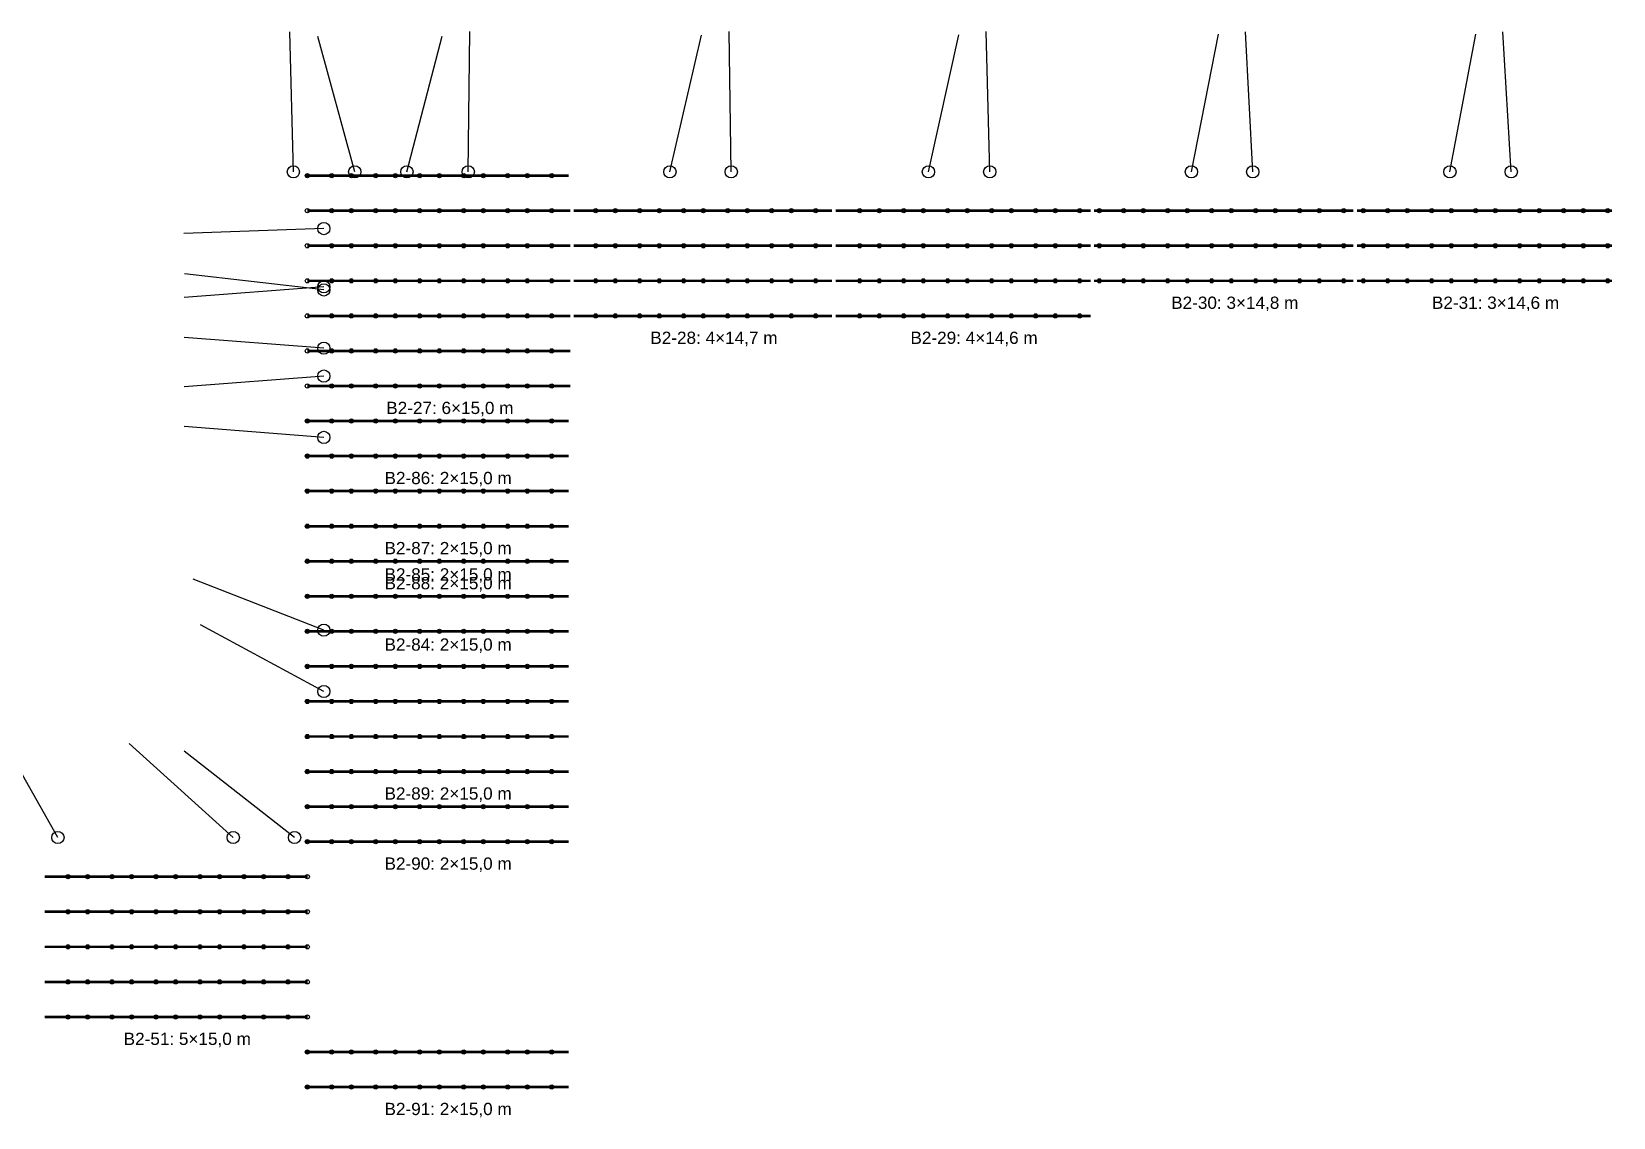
# Model space of a CAD drawing. Header units: millimetres. Extents: x 4893 to 477136, y -248774 to -84814.
# Drawn here: x 88519 to 178754, y -146762 to -84814 of the extents above; entities that cross this region are included whole.
import ezdxf

# ---------------------------------------------------------------- set-up
doc = ezdxf.new("R2010")
doc.units = ezdxf.units.MM
for name, color, linetype in [('GC-BICH NEO', 6, 'Continuous'), ('GC-DAY NEO', 5, 'Continuous'), ('GC-GHI CHU', 2, 'Continuous'), ('GC-HOP 40x60 GIA CUONG', 1, 'Continuous')]:
    doc.layers.add(name, color=color, linetype=linetype)
doc.styles.add('GC_VN', font='arial.ttf')

msp = doc.modelspace()

# ---------------------------------------------------------------- linework, layer by layer
at = {"layer": 'GC-BICH NEO'}
for centre in [(103449.3944342711, -92813.68539680039), (106949.3944342711, -92813.68539680039), (109929.3944342711, -92813.68539680039), (113429.3944342711, -92813.68539680039), (124929.3944342711, -92813.68539680039), (128429.3944342711, -92813.68539680039), (139679.3944342711, -92813.68539680039), (143179.3944342711, -92813.68539680039), (154679.3944342711, -92813.68539680039), (158179.3944342711, -92813.68539680039), (169429.3944342711, -92813.68539680039), (172929.3944342711, -92813.68539680039), (105189.3944342711, -96053.68539680037), (105189.3944342711, -99373.68539680037), (105189.3944342711, -99553.68539680037), (105189.3944342711, -102873.6853968004), (105189.3944342711, -104463.6853968004), (105189.3944342711, -107963.6853968004), (105189.3944342711, -118963.6853968004), (105189.3944342711, -122463.6853968004), (90019.39443427109, -130793.6853968004), (100019.3944342711, -130793.6853968004), (103519.3944342711, -130793.6853968004)]:
    msp.add_circle(centre, 350, dxfattribs=at)
at = {"layer": 'GC-DAY NEO'}
for p, q in [((103449.3944342711, -92813.68539680039), (103245.350275364, -84816.28794630339)), ((113429.3944342711, -92813.68539680039), (113514.4356956413, -84814.13741057862)), ((128429.3944342711, -92813.68539680039), (128304.6753621338, -84814.65763381287)), ((143179.3944342711, -92813.68539680039), (142981.0146336376, -84816.14543411808)), ((106949.3944342711, -92813.68539680039), (104838.4401544918, -85097.21780931701)), ((109929.3944342711, -92813.68539680039), (111932.900536065, -85068.62482246822)), ((124929.3944342711, -92813.68539680039), (126740.7713407015, -85021.45120480831)), ((139679.3944342711, -92813.68539680039), (141422.4540022919, -85005.88523655481)), ((154679.3944342711, -92813.68539680039), (156220.495934361, -84963.52576998892)), ((158179.3944342711, -92813.68539680039), (157766.0563878264, -84824.37055387668)), ((169429.3944342711, -92813.68539680039), (170906.0577398949, -84951.14983364876)), ((172929.3944342711, -92813.68539680039), (172448.3388020816, -84828.16190245519)), ((105189.3944342711, -96053.68539680037), (97194.0338774642, -96326.09972582276)), ((105189.3944342711, -99553.68539680037), (97241.76776566057, -98639.77602690052)), ((105189.3944342711, -99373.68539680037), (97212.81484009382, -99985.3862859244)), ((105189.3944342711, -102873.6853968004), (97212.81484009382, -102261.9845076763)), ((105189.3944342711, -104463.6853968004), (97212.87626897662, -105076.1867916782)), ((105189.3944342711, -107963.6853968004), (97212.87626897662, -107351.1840019226)), ((105189.3944342711, -118963.6853968004), (97738.02593804616, -116052.1381219881)), ((105189.3944342711, -122463.6853968004), (98156.5992494847, -118650.5774926302)), ((90019.39443427109, -130793.6853968004), (86079.17172906497, -123831.3118767012)), ((100019.3944342711, -130793.6853968004), (94085.97776536994, -125427.6284987414)), ((103519.3944342711, -130793.6853968004), (97217.71053431627, -125865.3205538682))]:
    msp.add_line(p, q, dxfattribs=at)
at = {"layer": 'GC-HOP 40x60 GIA CUONG', "const_width": 150}
for points in [[(104150.448914644, -93032.18539679992), (119150.4489146439, -93032.18539679992)], [(104250.448914644, -95032.18539679992), (119250.4489146439, -95032.18539679992)], [(119450.4489146439, -95032.18539679992), (134179.3944342711, -95032.18539679992)], [(134379.3944342711, -95032.18539679992), (148929.3944342711, -95032.18539679992)], [(149129.3944342711, -95032.18539679992), (163929.3944342711, -95032.18539679992)], [(164129.3944342711, -95032.18539679992), (178679.3944342711, -95032.18539679992)], [(104250.448914644, -97032.18539679992), (119250.4489146439, -97032.18539679992)], [(119450.4489146439, -97032.18539679992), (134179.3944342711, -97032.18539679992)], [(134379.3944342711, -97032.18539679992), (148929.3944342711, -97032.18539679992)], [(149129.3944342711, -97032.18539679992), (163929.3944342711, -97032.18539679992)], [(164129.3944342711, -97032.18539679992), (178679.3944342711, -97032.18539679992)], [(104250.448914644, -99032.18539679992), (119250.4489146439, -99032.18539679992)], [(119450.4489146439, -99032.18539679992), (134179.3944342711, -99032.18539679992)], [(134379.3944342711, -99032.18539679992), (148929.3944342711, -99032.18539679992)], [(149129.3944342711, -99032.18539679992), (163929.3944342711, -99032.18539679992)], [(164129.3944342711, -99032.18539679992), (178679.3944342711, -99032.18539679992)], [(104250.448914644, -101032.1853967999), (119250.4489146439, -101032.1853967999)], [(119450.4489146439, -101032.1853967999), (134179.3944342711, -101032.1853967999)], [(134379.3944342711, -101032.1853967999), (148929.3944342711, -101032.1853967999)], [(104250.448914644, -103032.1853967999), (119250.4489146439, -103032.1853967999)], [(104250.448914644, -105032.1853967999), (119250.4489146439, -105032.1853967999)], [(104150.448914644, -107032.1853967999), (119150.4489146439, -107032.1853967999)], [(104150.448914644, -109032.1853967999), (119150.4489146439, -109032.1853967999)], [(104150.448914644, -111032.1853967999), (119150.4489146439, -111032.1853967999)], [(104150.448914644, -113032.1853967999), (119150.4489146439, -113032.1853967999)], [(104150.448914644, -115032.1853967999), (119150.4489146439, -115032.1853967999)], [(104150.448914644, -117032.1853967999), (119150.4489146439, -117032.1853967999)], [(104150.448914644, -119032.1853967999), (119150.4489146439, -119032.1853967999)], [(104150.448914644, -121032.1853967999), (119150.4489146439, -121032.1853967999)], [(104150.448914644, -123032.1853967999), (119150.4489146439, -123032.1853967999)], [(104150.448914644, -125032.1853967999), (119150.4489146439, -125032.1853967999)], [(104150.448914644, -127032.1853967999), (119150.4489146439, -127032.1853967999)], [(104150.448914644, -129032.1853967999), (119150.4489146439, -129032.1853967999)], [(104150.448914644, -131032.1853967998), (119150.4489146439, -131032.1853967998)], [(89269.39443427109, -133032.1853967995), (104269.3944342711, -133032.1853967995)], [(89269.39443427109, -135032.1853967995), (104269.3944342711, -135032.1853967995)], [(89269.39443427109, -137032.1853967995), (104269.3944342711, -137032.1853967995)], [(89269.39443427109, -139032.1853967994), (104269.3944342711, -139032.1853967994)], [(89269.39443427109, -141032.1853967994), (104269.3944342711, -141032.1853967994)], [(104150.448914644, -143032.1853967995), (119150.4489146439, -143032.1853967995)], [(104150.448914644, -145032.1853967994), (119150.4489146439, -145032.1853967994)]]:
    msp.add_lwpolyline(points, dxfattribs=at)
at = {"layer": 'GC-HOP 40x60 GIA CUONG'}
for centre in [(104250.448914644, -93032.18539679992), (105640.448914644, -93032.18539679992), (106759.9701588505, -93032.18539679992), (108149.9701588505, -93032.18539679992), (109269.9701588505, -93032.18539679992), (110659.9701588505, -93032.18539679992), (111779.9701588505, -93032.18539679992), (113169.9701588505, -93032.18539679992), (114289.9701588505, -93032.18539679992), (115679.9701588505, -93032.18539679992), (116799.9701588505, -93032.18539679992), (118189.9701588505, -93032.18539679992), (104250.448914644, -95032.18539679992), (105640.448914644, -95032.18539679992), (106759.9701588505, -95032.18539679992), (108149.9701588505, -95032.18539679992), (109269.9701588505, -95032.18539679992), (110659.9701588505, -95032.18539679992), (111779.9701588505, -95032.18539679992), (113169.9701588505, -95032.18539679992), (114289.9701588505, -95032.18539679992), (115679.9701588505, -95032.18539679992), (116799.9701588505, -95032.18539679992), (118189.9701588505, -95032.18539679992), (120699.9701588505, -95032.18539679992), (121819.9701588505, -95032.18539679992), (123209.9701588505, -95032.18539679992), (124329.9701588505, -95032.18539679992), (125719.9701588505, -95032.18539679992), (126839.9701588505, -95032.18539679992), (128229.9701588505, -95032.18539679992), (129349.9701588505, -95032.18539679992), (130739.9701588505, -95032.18539679992), (131859.9701588505, -95032.18539679992), (133249.9701588505, -95032.18539679992), (135759.9701588505, -95032.18539679992), (136879.9701588505, -95032.18539679992), (138269.9701588505, -95032.18539679992), (139389.9701588505, -95032.18539679992), (140779.9701588505, -95032.18539679992), (141899.9701588505, -95032.18539679992), (143289.9701588505, -95032.18539679992), (144409.9701588505, -95032.18539679992), (145799.9701588505, -95032.18539679992), (146919.9701588505, -95032.18539679992), (148309.9701588505, -95032.18539679992), (149429.9701588505, -95032.18539679992), (150819.9701588505, -95032.18539679992), (151939.9701588505, -95032.18539679992), (153329.9701588505, -95032.18539679992), (154449.9701588505, -95032.18539679992), (155839.9701588505, -95032.18539679992), (156959.9701588505, -95032.18539679992), (158349.9701588505, -95032.18539679992), (159469.9701588505, -95032.18539679992), (160859.9701588505, -95032.18539679992), (161979.9701588505, -95032.18539679992), (163369.9701588505, -95032.18539679992), (164489.9701588505, -95032.18539679992), (165879.9701588505, -95032.18539679992), (166999.9701588505, -95032.18539679992), (168389.9701588505, -95032.18539679992), (169509.9701588505, -95032.18539679992), (170899.9701588505, -95032.18539679992), (172019.9701588505, -95032.18539679992), (173409.9701588505, -95032.18539679992), (174529.9701588505, -95032.18539679992), (175919.9701588505, -95032.18539679992), (177045.4489146439, -95032.18539679992), (178435.4489146439, -95032.18539679992), (104250.448914644, -97032.18539679992), (105640.448914644, -97032.18539679992), (106759.9701588505, -97032.18539679992), (108149.9701588505, -97032.18539679992), (109269.9701588505, -97032.18539679992), (110659.9701588505, -97032.18539679992), (111779.9701588505, -97032.18539679992), (113169.9701588505, -97032.18539679992), (114289.9701588505, -97032.18539679992), (115679.9701588505, -97032.18539679992), (116799.9701588505, -97032.18539679992), (118189.9701588505, -97032.18539679992), (120699.9701588505, -97032.18539679992), (121819.9701588505, -97032.18539679992), (123209.9701588505, -97032.18539679992), (124329.9701588505, -97032.18539679992), (125719.9701588505, -97032.18539679992), (126839.9701588505, -97032.18539679992), (128229.9701588505, -97032.18539679992), (129349.9701588505, -97032.18539679992), (130739.9701588505, -97032.18539679992), (131859.9701588505, -97032.18539679992), (133249.9701588505, -97032.18539679992), (135759.9701588505, -97032.18539679992), (136879.9701588505, -97032.18539679992), (138269.9701588505, -97032.18539679992), (139389.9701588505, -97032.18539679992), (140779.9701588505, -97032.18539679992), (141899.9701588505, -97032.18539679992), (143289.9701588505, -97032.18539679992), (144409.9701588505, -97032.18539679992), (145799.9701588505, -97032.18539679992), (146919.9701588505, -97032.18539679992), (148309.9701588505, -97032.18539679992), (149429.9701588505, -97032.18539679992), (150819.9701588505, -97032.18539679992), (151939.9701588505, -97032.18539679992), (153329.9701588505, -97032.18539679992), (154449.9701588505, -97032.18539679992), (155839.9701588505, -97032.18539679992), (156959.9701588505, -97032.18539679992), (158349.9701588505, -97032.18539679992), (159469.9701588505, -97032.18539679992), (160859.9701588505, -97032.18539679992), (161979.9701588505, -97032.18539679992), (163369.9701588505, -97032.18539679992), (164489.9701588505, -97032.18539679992), (165879.9701588505, -97032.18539679992), (166999.9701588505, -97032.18539679992), (168389.9701588505, -97032.18539679992), (169509.9701588505, -97032.18539679992), (170899.9701588505, -97032.18539679992), (172019.9701588505, -97032.18539679992), (173409.9701588505, -97032.18539679992), (174529.9701588505, -97032.18539679992), (175919.9701588505, -97032.18539679992), (177045.4489146439, -97032.18539679992), (178435.4489146439, -97032.18539679992), (104250.448914644, -99032.18539679992), (105640.448914644, -99032.18539679992), (106759.9701588505, -99032.18539679992), (108149.9701588505, -99032.18539679992), (109269.9701588505, -99032.18539679992), (110659.9701588505, -99032.18539679992), (111779.9701588505, -99032.18539679992), (113169.9701588505, -99032.18539679992), (114289.9701588505, -99032.18539679992), (115679.9701588505, -99032.18539679992), (116799.9701588505, -99032.18539679992), (118189.9701588505, -99032.18539679992), (120699.9701588505, -99032.18539679992), (121819.9701588505, -99032.18539679992), (123209.9701588505, -99032.18539679992), (124329.9701588505, -99032.18539679992), (125719.9701588505, -99032.18539679992), (126839.9701588505, -99032.18539679992), (128229.9701588505, -99032.18539679992), (129349.9701588505, -99032.18539679992), (130739.9701588505, -99032.18539679992), (131859.9701588505, -99032.18539679992), (133249.9701588505, -99032.18539679992), (135759.9701588505, -99032.18539679992), (136879.9701588505, -99032.18539679992), (138269.9701588505, -99032.18539679992), (139389.9701588505, -99032.18539679992), (140779.9701588505, -99032.18539679992), (141899.9701588505, -99032.18539679992), (143289.9701588505, -99032.18539679992), (144409.9701588505, -99032.18539679992), (145799.9701588505, -99032.18539679992), (146919.9701588505, -99032.18539679992), (148309.9701588505, -99032.18539679992), (149429.9701588505, -99032.18539679992), (150819.9701588505, -99032.18539679992), (151939.9701588505, -99032.18539679992), (153329.9701588505, -99032.18539679992), (154449.9701588505, -99032.18539679992), (155839.9701588505, -99032.18539679992), (156959.9701588505, -99032.18539679992), (158349.9701588505, -99032.18539679992), (159469.9701588505, -99032.18539679992), (160859.9701588505, -99032.18539679992), (161979.9701588505, -99032.18539679992), (163369.9701588505, -99032.18539679992), (164489.9701588505, -99032.18539679992), (165879.9701588505, -99032.18539679992), (166999.9701588505, -99032.18539679992), (168389.9701588505, -99032.18539679992), (169509.9701588505, -99032.18539679992), (170899.9701588505, -99032.18539679992), (172019.9701588505, -99032.18539679992), (173409.9701588505, -99032.18539679992), (174529.9701588505, -99032.18539679992), (175919.9701588505, -99032.18539679992), (177045.4489146439, -99032.18539679992), (178435.4489146439, -99032.18539679992), (104250.448914644, -101032.1853967999), (105640.448914644, -101032.1853967999), (106759.9701588505, -101032.1853967999), (108149.9701588505, -101032.1853967999), (109269.9701588505, -101032.1853967999), (110659.9701588505, -101032.1853967999), (111779.9701588505, -101032.1853967999), (113169.9701588505, -101032.1853967999), (114289.9701588505, -101032.1853967999), (115679.9701588505, -101032.1853967999), (116799.9701588505, -101032.1853967999), (118189.9701588505, -101032.1853967999), (120699.9701588505, -101032.1853967999), (121819.9701588505, -101032.1853967999), (123209.9701588505, -101032.1853967999), (124329.9701588505, -101032.1853967999), (125719.9701588505, -101032.1853967999), (126839.9701588505, -101032.1853967999), (128229.9701588505, -101032.1853967999), (129349.9701588505, -101032.1853967999), (130739.9701588505, -101032.1853967999), (131859.9701588505, -101032.1853967999), (133249.9701588505, -101032.1853967999), (135759.9701588505, -101032.1853967999), (136879.9701588505, -101032.1853967999), (138269.9701588505, -101032.1853967999), (139389.9701588505, -101032.1853967999), (140779.9701588505, -101032.1853967999), (141899.9701588505, -101032.1853967999), (143289.9701588505, -101032.1853967999), (144409.9701588505, -101032.1853967999), (145799.9701588505, -101032.1853967999), (146919.9701588505, -101032.1853967999), (148309.9701588505, -101032.1853967999), (104250.448914644, -103032.1853967999), (105640.448914644, -103032.1853967999), (106759.9701588505, -103032.1853967999), (108149.9701588505, -103032.1853967999), (109269.9701588505, -103032.1853967999), (110659.9701588505, -103032.1853967999), (111779.9701588505, -103032.1853967999), (113169.9701588505, -103032.1853967999), (114289.9701588505, -103032.1853967999), (115679.9701588505, -103032.1853967999), (116799.9701588505, -103032.1853967999), (118189.9701588505, -103032.1853967999), (104250.448914644, -105032.1853967999), (105640.448914644, -105032.1853967999), (106759.9701588505, -105032.1853967999), (108149.9701588505, -105032.1853967999), (109269.9701588505, -105032.1853967999), (110659.9701588505, -105032.1853967999), (111779.9701588505, -105032.1853967999), (113169.9701588505, -105032.1853967999), (114289.9701588505, -105032.1853967999), (115679.9701588505, -105032.1853967999), (116799.9701588505, -105032.1853967999), (118189.9701588505, -105032.1853967999), (104250.448914644, -107032.1853967999), (105640.448914644, -107032.1853967999), (106759.9701588505, -107032.1853967999), (108149.9701588505, -107032.1853967999), (109269.9701588505, -107032.1853967999), (110659.9701588505, -107032.1853967999), (111779.9701588505, -107032.1853967999), (113169.9701588505, -107032.1853967999), (114289.9701588505, -107032.1853967999), (115679.9701588505, -107032.1853967999), (116799.9701588505, -107032.1853967999), (118189.9701588505, -107032.1853967999), (104250.448914644, -109032.1853967999), (105640.448914644, -109032.1853967999), (106759.9701588505, -109032.1853967999), (108149.9701588505, -109032.1853967999), (109269.9701588505, -109032.1853967999), (110659.9701588505, -109032.1853967999), (111779.9701588505, -109032.1853967999), (113169.9701588505, -109032.1853967999), (114289.9701588505, -109032.1853967999), (115679.9701588505, -109032.1853967999), (116799.9701588505, -109032.1853967999), (118189.9701588505, -109032.1853967999), (104250.448914644, -111032.1853967999), (105640.448914644, -111032.1853967999), (106759.9701588505, -111032.1853967999), (108149.9701588505, -111032.1853967999), (109269.9701588505, -111032.1853967999), (110659.9701588505, -111032.1853967999), (111779.9701588505, -111032.1853967999), (113169.9701588505, -111032.1853967999), (114289.9701588505, -111032.1853967999), (115679.9701588505, -111032.1853967999), (116799.9701588505, -111032.1853967999), (118189.9701588505, -111032.1853967999), (104250.448914644, -113032.1853967999), (105640.448914644, -113032.1853967999), (106759.9701588505, -113032.1853967999), (108149.9701588505, -113032.1853967999), (109269.9701588505, -113032.1853967999), (110659.9701588505, -113032.1853967999), (111779.9701588505, -113032.1853967999), (113169.9701588505, -113032.1853967999), (114289.9701588505, -113032.1853967999), (115679.9701588505, -113032.1853967999), (116799.9701588505, -113032.1853967999), (118189.9701588505, -113032.1853967999), (104250.448914644, -115032.1853967999), (105640.448914644, -115032.1853967999), (106759.9701588505, -115032.1853967999), (108149.9701588505, -115032.1853967999), (109269.9701588505, -115032.1853967999), (110659.9701588505, -115032.1853967999), (111779.9701588505, -115032.1853967999), (113169.9701588505, -115032.1853967999), (114289.9701588505, -115032.1853967999), (115679.9701588505, -115032.1853967999), (116799.9701588505, -115032.1853967999), (118189.9701588505, -115032.1853967999), (104250.448914644, -117032.1853967999), (105640.448914644, -117032.1853967999), (106759.9701588505, -117032.1853967999), (108149.9701588505, -117032.1853967999), (109269.9701588505, -117032.1853967999), (110659.9701588505, -117032.1853967999), (111779.9701588505, -117032.1853967999), (113169.9701588505, -117032.1853967999), (114289.9701588505, -117032.1853967999), (115679.9701588505, -117032.1853967999), (116799.9701588505, -117032.1853967999), (118189.9701588505, -117032.1853967999), (104250.448914644, -119032.1853967999), (105640.448914644, -119032.1853967999), (106759.9701588505, -119032.1853967999), (108149.9701588505, -119032.1853967999), (109269.9701588505, -119032.1853967999), (110659.9701588505, -119032.1853967999), (111779.9701588505, -119032.1853967999), (113169.9701588505, -119032.1853967999), (114289.9701588505, -119032.1853967999), (115679.9701588505, -119032.1853967999), (116799.9701588505, -119032.1853967999), (118189.9701588505, -119032.1853967999), (104250.448914644, -121032.1853967999), (105640.448914644, -121032.1853967999), (106759.9701588505, -121032.1853967999), (108149.9701588505, -121032.1853967999), (109269.9701588505, -121032.1853967999), (110659.9701588505, -121032.1853967999), (111779.9701588505, -121032.1853967999), (113169.9701588505, -121032.1853967999), (114289.9701588505, -121032.1853967999), (115679.9701588505, -121032.1853967999), (116799.9701588505, -121032.1853967999), (118189.9701588505, -121032.1853967999), (104250.448914644, -123032.1853967999), (105640.448914644, -123032.1853967999), (106759.9701588505, -123032.1853967999), (108149.9701588505, -123032.1853967999), (109269.9701588505, -123032.1853967999), (110659.9701588505, -123032.1853967999), (111779.9701588505, -123032.1853967999), (113169.9701588505, -123032.1853967999), (114289.9701588505, -123032.1853967999), (115679.9701588505, -123032.1853967999), (116799.9701588505, -123032.1853967999), (118189.9701588505, -123032.1853967999), (104250.448914644, -125032.1853967999), (105640.448914644, -125032.1853967999), (106759.9701588505, -125032.1853967999), (108149.9701588505, -125032.1853967999), (109269.9701588505, -125032.1853967999), (110659.9701588505, -125032.1853967999), (111779.9701588505, -125032.1853967999), (113169.9701588505, -125032.1853967999), (114289.9701588505, -125032.1853967999), (115679.9701588505, -125032.1853967999), (116799.9701588505, -125032.1853967999), (118189.9701588505, -125032.1853967999), (104250.448914644, -127032.1853967999), (105640.448914644, -127032.1853967999), (106759.9701588505, -127032.1853967999), (108149.9701588505, -127032.1853967999), (109269.9701588505, -127032.1853967999), (110659.9701588505, -127032.1853967999), (111779.9701588505, -127032.1853967999), (113169.9701588505, -127032.1853967999), (114289.9701588505, -127032.1853967999), (115679.9701588505, -127032.1853967999), (116799.9701588505, -127032.1853967999), (118189.9701588505, -127032.1853967999), (104250.448914644, -129032.1853967999), (105640.448914644, -129032.1853967999), (106759.9701588505, -129032.1853967999), (108149.9701588505, -129032.1853967999), (109269.9701588505, -129032.1853967999), (110659.9701588505, -129032.1853967999), (111779.9701588505, -129032.1853967999), (113169.9701588505, -129032.1853967999), (114289.9701588505, -129032.1853967999), (115679.9701588505, -129032.1853967999), (116799.9701588505, -129032.1853967999), (118189.9701588505, -129032.1853967999), (104250.448914644, -131032.1853967998), (105640.448914644, -131032.1853967998), (106759.9701588505, -131032.1853967998), (108149.9701588505, -131032.1853967998), (109269.9701588505, -131032.1853967998), (110659.9701588505, -131032.1853967998), (111779.9701588505, -131032.1853967998), (113169.9701588505, -131032.1853967998), (114289.9701588505, -131032.1853967998), (115679.9701588505, -131032.1853967998), (116799.9701588505, -131032.1853967998), (118189.9701588505, -131032.1853967998), (90590.92767042623, -133032.1853967995), (91710.92767042623, -133032.1853967995), (93100.92767042623, -133032.1853967995), (94220.92767042623, -133032.1853967995), (95610.92767042623, -133032.1853967995), (96730.92767042623, -133032.1853967995), (98120.92767042623, -133032.1853967995), (99240.92767042623, -133032.1853967995), (100630.9276704262, -133032.1853967995), (101750.9276704262, -133032.1853967995), (103140.9276704262, -133032.1853967995), (104250.448914644, -133032.1853967995), (90590.92767042623, -135032.1853967995), (91710.92767042623, -135032.1853967995), (93100.92767042623, -135032.1853967995), (94220.92767042623, -135032.1853967995), (95610.92767042623, -135032.1853967995), (96730.92767042623, -135032.1853967995), (98120.92767042623, -135032.1853967995), (99240.92767042623, -135032.1853967995), (100630.9276704262, -135032.1853967995), (101750.9276704262, -135032.1853967995), (103140.9276704262, -135032.1853967995), (104250.448914644, -135032.1853967995), (90590.92767042623, -137032.1853967995), (91710.92767042623, -137032.1853967995), (93100.92767042623, -137032.1853967995), (94220.92767042623, -137032.1853967995), (95610.92767042623, -137032.1853967995), (96730.92767042623, -137032.1853967995), (98120.92767042623, -137032.1853967995), (99240.92767042623, -137032.1853967995), (100630.9276704262, -137032.1853967995), (101750.9276704262, -137032.1853967995), (103140.9276704262, -137032.1853967995), (104250.448914644, -137032.1853967995), (90590.92767042623, -139032.1853967994), (91710.92767042623, -139032.1853967994), (93100.92767042623, -139032.1853967994), (94220.92767042623, -139032.1853967994), (95610.92767042623, -139032.1853967994), (96730.92767042623, -139032.1853967994), (98120.92767042623, -139032.1853967994), (99240.92767042623, -139032.1853967994), (100630.9276704262, -139032.1853967994), (101750.9276704262, -139032.1853967994), (103140.9276704262, -139032.1853967994), (104250.448914644, -139032.1853967994), (90590.92767042623, -141032.1853967994), (91710.92767042623, -141032.1853967994), (93100.92767042623, -141032.1853967994), (94220.92767042623, -141032.1853967994), (95610.92767042623, -141032.1853967994), (96730.92767042623, -141032.1853967994), (98120.92767042623, -141032.1853967994), (99240.92767042623, -141032.1853967994), (100630.9276704262, -141032.1853967994), (101750.9276704262, -141032.1853967994), (103140.9276704262, -141032.1853967994), (104250.448914644, -141032.1853967994), (104250.448914644, -143032.1853967995), (105640.448914644, -143032.1853967995), (106759.9701588505, -143032.1853967995), (108149.9701588505, -143032.1853967995), (109269.9701588505, -143032.1853967995), (110659.9701588505, -143032.1853967995), (111779.9701588505, -143032.1853967995), (113169.9701588505, -143032.1853967995), (114289.9701588505, -143032.1853967995), (115679.9701588505, -143032.1853967995), (116799.9701588505, -143032.1853967995), (118189.9701588505, -143032.1853967995), (104250.448914644, -145032.1853967994), (105640.448914644, -145032.1853967994), (106759.9701588505, -145032.1853967994), (108149.9701588505, -145032.1853967994), (109269.9701588505, -145032.1853967994), (110659.9701588505, -145032.1853967994), (111779.9701588505, -145032.1853967994), (113169.9701588505, -145032.1853967994), (114289.9701588505, -145032.1853967994), (115679.9701588505, -145032.1853967994), (116799.9701588505, -145032.1853967994), (118189.9701588505, -145032.1853967994)]:
    msp.add_circle(centre, 120, dxfattribs=at)

# ---------------------------------------------------------------- texts
at = {"layer": 'GC-GHI CHU', "style": 'GC_VN'}
for s, p in [('B2-30: 3×14,8 m', (153529.3944342711, -100632.1853967999)), ('B2-31: 3×14,6 m', (168404.3944342711, -100632.1853967999)), ('B2-28: 4×14,7 m', (123814.9216744575, -102632.1853967999)), ('B2-29: 4×14,6 m', (138654.3944342711, -102632.1853967999)), ('B2-27: 6×15,0 m', (108750.448914644, -106632.1853967999)), ('B2-86: 2×15,0 m', (108650.448914644, -110632.1853967999)), ('B2-87: 2×15,0 m', (108650.448914644, -114632.1853967999)), ('B2-85: 2×15,0 m', (108650.448914644, -116132.1853967999)), ('B2-88: 2×15,0 m', (108650.448914644, -116632.1853967999)), ('B2-84: 2×15,0 m', (108650.448914644, -120132.1853967999)), ('B2-89: 2×15,0 m', (108650.448914644, -128632.1853967999)), ('B2-90: 2×15,0 m', (108650.448914644, -132632.1853967998)), ('B2-51: 5×15,0 m', (93769.39443427107, -142632.1853967994)), ('B2-91: 2×15,0 m', (108650.448914644, -146632.1853967994))]:
    msp.add_text(s, height=700, dxfattribs=at).set_placement(p)

doc.saveas('drawing.dxf')
